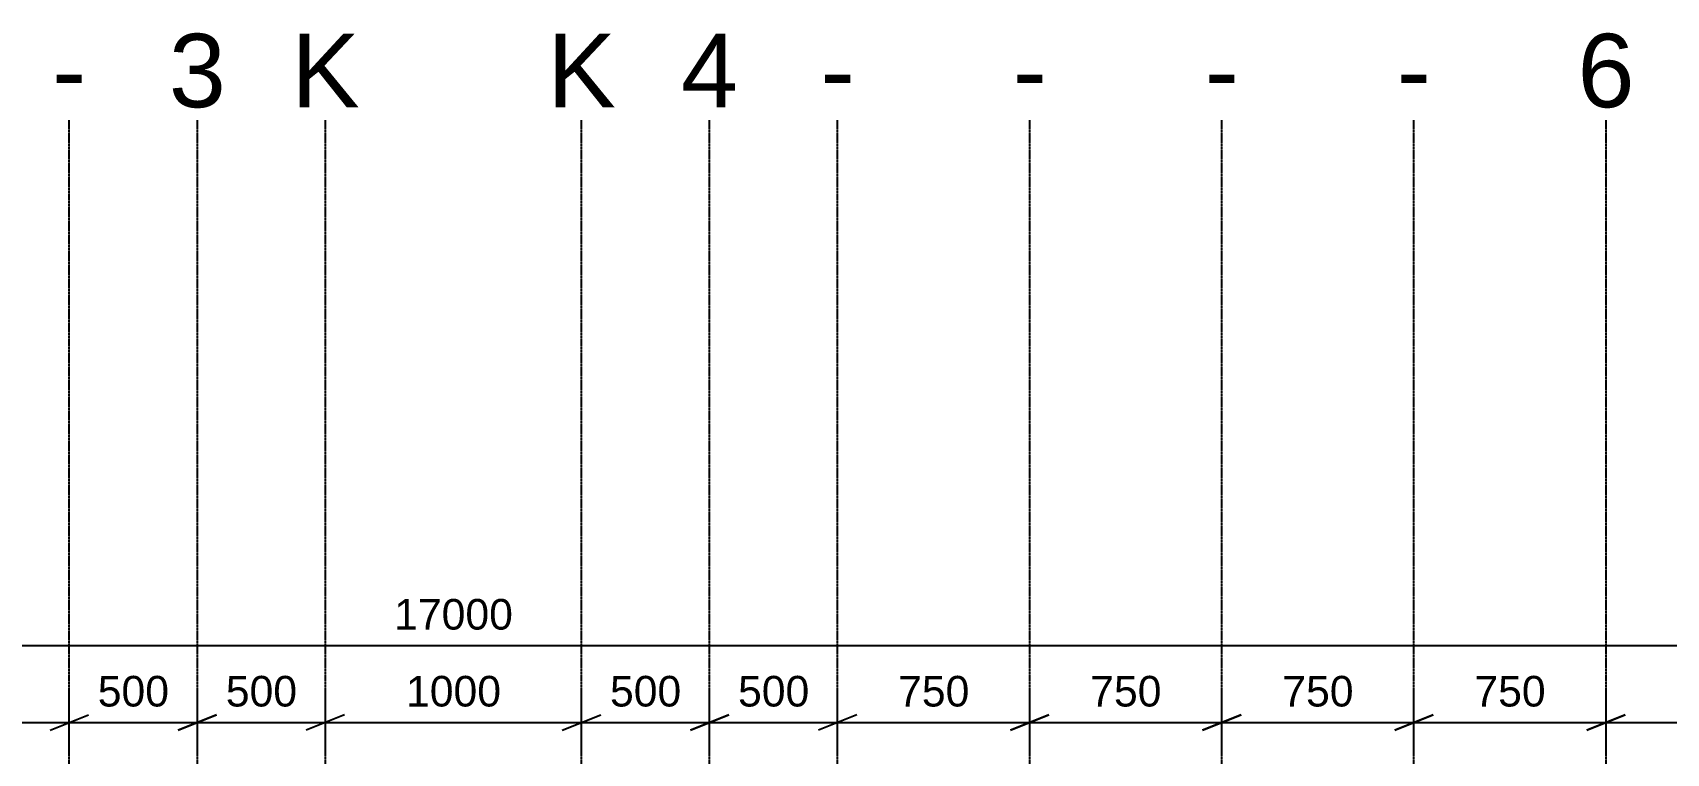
# Model space of a CAD drawing. Header units: millimetres. Extents: x -57554 to 16546, y 2142 to 98430.
# Drawn here: x -22739 to -16361, y 95610 to 98421 of the extents above; entities that cross this region are included whole.
import ezdxf

# ---------------------------------------------------------------- set-up
doc = ezdxf.new("R2010")
doc.units = ezdxf.units.MM
doc.linetypes.add('DXK_LINE_DOT3', pattern=[5.9187, 2.979, -0.9799, 0.9799, -0.9799])
doc.layers.add('S-Z23-A_DIMENSIONS', color=7, linetype='Continuous')
doc.styles.add('Arial', font='ARIAL.TTF', dxfattribs={"height": 0.2})

msp = doc.modelspace()

# ---------------------------------------------------------------- linework, layer by layer
at = {"color": 1, "linetype": 'DXK_LINE_DOT3'}
for p, q in [((-22596.4, 85580), (-22596.4, 98080)), ((-22096.4, 85580), (-22096.4, 98080)), ((-21596.4, 85580), (-21596.4, 98080)), ((-20596.4, 85580), (-20596.4, 98080)), ((-20096.4, 85580), (-20096.4, 98080)), ((-19596.4, 85580), (-19596.4, 98080)), ((-18846.4, 85580), (-18846.4, 98080)), ((-18096.4, 85580), (-18096.4, 98080)), ((-17346.4, 85580), (-17346.4, 98080)), ((-16596.4, 85580), (-16596.4, 98080))]:
    msp.add_line(p, q, dxfattribs=at)
at = {"layer": 'S-Z23-A_DIMENSIONS'}
for p, q in [((-29596.4, 96030), (-12596.4, 96030)), ((-22596.4, 95630), (-22596.4, 95855)), ((-22596.4, 95630), (-22596.4, 95855)), ((-22096.4, 95630), (-22096.4, 95855)), ((-22096.4, 95630), (-22096.4, 95855)), ((-21596.4, 95630), (-21596.4, 95855)), ((-21596.4, 95630), (-21596.4, 95855)), ((-20596.4, 95630), (-20596.4, 95855)), ((-20596.4, 95630), (-20596.4, 95855)), ((-20096.4, 95630), (-20096.4, 95855)), ((-20096.4, 95630), (-20096.4, 95855)), ((-19596.4, 95630), (-19596.4, 95855)), ((-19596.4, 95630), (-19596.4, 95855)), ((-18846.4, 95630), (-18846.4, 95855)), ((-18846.4, 95630), (-18846.4, 95855)), ((-18096.4, 95630), (-18096.4, 95855)), ((-18096.4, 95630), (-18096.4, 95855)), ((-17346.4, 95630), (-17346.4, 95855)), ((-17346.4, 95630), (-17346.4, 95855)), ((-16596.4, 95630), (-16596.4, 95855)), ((-16596.4, 95630), (-16596.4, 95855)), ((-22671.4, 95700), (-22521.4, 95760)), ((-22671.4, 95700), (-22521.4, 95760)), ((-22171.4, 95700), (-22021.4, 95760)), ((-21521.4, 95760), (-21671.4, 95700)), ((-20671.4, 95700), (-20521.4, 95760)), ((-20171.4, 95700), (-20021.4, 95760)), ((-19521.4, 95760), (-19671.4, 95700)), ((-18771.4, 95760), (-18921.4, 95700)), ((-18921.4, 95700), (-18771.4, 95760)), ((-18021.4, 95760), (-18171.4, 95700)), ((-18171.4, 95700), (-18021.4, 95760)), ((-17271.4, 95760), (-17421.4, 95700)), ((-17421.4, 95700), (-17271.4, 95760)), ((-16521.4, 95760), (-16671.4, 95700)), ((-16671.4, 95700), (-16521.4, 95760)), ((-23346.4, 95730), (-22596.4, 95730)), ((-22596.4, 95730), (-22096.4, 95730)), ((-22096.4, 95730), (-21596.4, 95730)), ((-21596.4, 95730), (-20596.4, 95730)), ((-20596.4, 95730), (-20096.4, 95730)), ((-20096.4, 95730), (-19596.4, 95730)), ((-19596.4, 95730), (-18846.4, 95730)), ((-18846.4, 95730), (-18096.4, 95730)), ((-18096.4, 95730), (-17346.4, 95730)), ((-17346.4, 95730), (-16596.4, 95730)), ((-16596.4, 95730), (-15846.4, 95730))]:
    msp.add_line(p, q, dxfattribs=at)

# ---------------------------------------------------------------- texts
at = {"color": 5, "linetype": 'Continuous', "style": 'Arial'}
for s, p in [('3', (-22207.6, 98130)), ('6', (-16707.6, 98130)), ('K', (-21729.7, 98130)), ('K', (-20729.7, 98130)), ('4', (-20207.6, 98130)), ('-', (-22663, 98130)), ('-', (-19663, 98130)), ('-', (-18913, 98130)), ('-', (-18163, 98130)), ('-', (-17413, 98130))]:
    msp.add_text(s, height=286.5, dxfattribs=at).set_placement(p)

# ---------------------------------------------------------------- wipeouts: each hides what was drawn before it
for points in [[(-20839.7, 96067.5), (-20839.7, 96242.5), (-21353, 96242.5), (-21353, 96067.5)], [(-20886.1, 95767.5), (-20886.1, 95942.5), (-21306.7, 95942.5), (-21306.7, 95767.5)], [(-19057.4, 95767.5), (-19057.4, 95942.5), (-19385.3, 95942.5), (-19385.3, 95767.5)], [(-18307.4, 95767.5), (-18307.4, 95942.5), (-18635.3, 95942.5), (-18635.3, 95767.5)], [(-17557.4, 95767.5), (-17557.4, 95942.5), (-17885.3, 95942.5), (-17885.3, 95767.5)], [(-16807.4, 95767.5), (-16807.4, 95942.5), (-17135.3, 95942.5), (-17135.3, 95767.5)], [(-16057.4, 95767.5), (-16057.4, 95942.5), (-16385.3, 95942.5), (-16385.3, 95767.5)]]:
    msp.add_wipeout(points).dxf.layer = 'S-Z23-A_DIMENSIONS'

# ---------------------------------------------------------------- next in the draw order: texts
at = {"layer": 'S-Z23-A_DIMENSIONS', "style": 'Arial'}
for s, p in [('17000', (-21328, 96092.5)), ('1000', (-21281.7, 95792.5)), ('750', (-19360.3, 95792.5)), ('750', (-18610.3, 95792.5)), ('750', (-17860.3, 95792.5)), ('750', (-17110.3, 95792.5))]:
    msp.add_text(s, height=119.38, dxfattribs=at).set_placement(p)

# ---------------------------------------------------------------- next in the draw order: wipeouts: each hides what was drawn before it
for points in [[(-21682.4, 95767.5), (-21682.4, 95942.5), (-22010.3, 95942.5), (-22010.3, 95767.5)], [(-19682.4, 95767.5), (-19682.4, 95942.5), (-20010.3, 95942.5), (-20010.3, 95767.5)]]:
    msp.add_wipeout(points).dxf.layer = 'S-Z23-A_DIMENSIONS'

# ---------------------------------------------------------------- next in the draw order: linework, layer by layer
at = {"layer": 'S-Z23-A_DIMENSIONS'}
for p, q in [((-22021.4, 95760), (-22171.4, 95700)), ((-21521.4, 95760), (-21671.4, 95700)), ((-20021.4, 95760), (-20171.4, 95700)), ((-19521.4, 95760), (-19671.4, 95700))]:
    msp.add_line(p, q, dxfattribs=at)

# ---------------------------------------------------------------- next in the draw order: texts
at = {"layer": 'S-Z23-A_DIMENSIONS', "style": 'Arial'}
for p in [(-21985.3, 95792.5), (-19985.3, 95792.5)]:
    msp.add_text('500', height=119.38, dxfattribs=at).set_placement(p)

# ---------------------------------------------------------------- next in the draw order: wipeouts: each hides what was drawn before it
for points in [[(-22182.4, 95767.5), (-22182.4, 95942.5), (-22510.3, 95942.5), (-22510.3, 95767.5)], [(-20182.4, 95767.5), (-20182.4, 95942.5), (-20510.3, 95942.5), (-20510.3, 95767.5)]]:
    msp.add_wipeout(points).dxf.layer = 'S-Z23-A_DIMENSIONS'

# ---------------------------------------------------------------- next in the draw order: linework, layer by layer
at = {"layer": 'S-Z23-A_DIMENSIONS'}
msp.add_line((-20671.4, 95700), (-20521.4, 95760), dxfattribs=at)

# ---------------------------------------------------------------- next in the draw order: texts
at = {"layer": 'S-Z23-A_DIMENSIONS', "style": 'Arial'}
for p in [(-22485.3, 95792.5), (-20485.3, 95792.5)]:
    msp.add_text('500', height=119.38, dxfattribs=at).set_placement(p)

doc.saveas('drawing.dxf')
